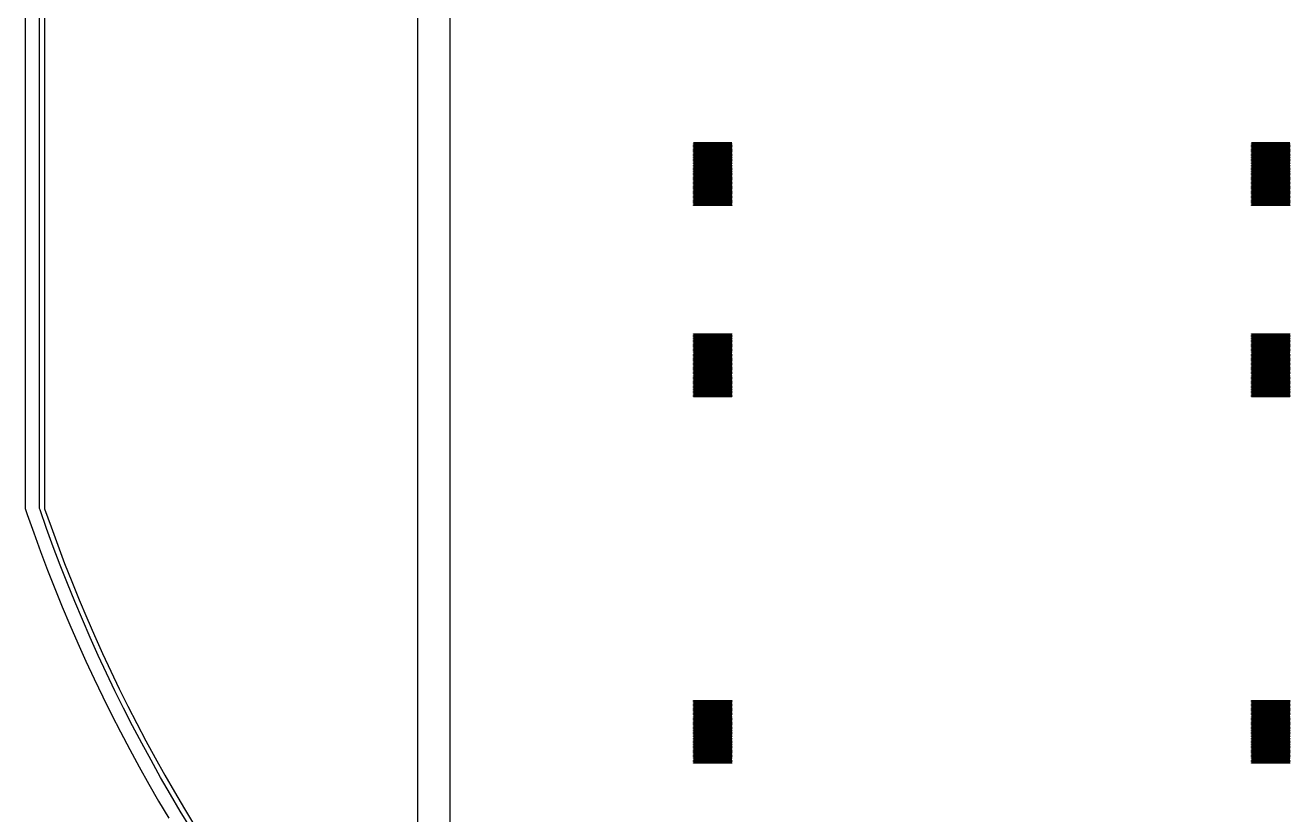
# Model space of a CAD drawing. Extents: x -16 to 83, y -18 to 83.
# Drawn here: x -15.56 to 24.1, y 6.4 to 31.17 of the extents above; entities that cross this region are included whole.
import ezdxf

# ---------------------------------------------------------------- set-up
doc = ezdxf.new("R2010")
doc.units = 0

msp = doc.modelspace()

# ---------------------------------------------------------------- linework, layer by layer
for p, q in [((-3.25, -2.75), (-3.25, 67.25)), ((-2.25, 66.75), (-2.25, -2.25)), ((-15.5641, 48.4975), (-15.5641, 16.0025)), ((-15.115, 16.0008), (-15.115, 48.4992)), ((-14.9564, 48.4998), (-14.9564, 16.0002)), ((5.40001, 27.475), (5.40001, 27.485)), ((5.40001, 27.485), (6.59999, 27.485)), ((6.59999, 27.475), (5.40001, 27.475)), ((5.40001, 27.435), (5.40001, 27.445)), ((5.40001, 27.445), (6.59999, 27.445)), ((6.59999, 27.435), (5.40001, 27.435)), ((5.40001, 27.395), (5.40001, 27.405)), ((5.40001, 27.405), (6.59999, 27.405)), ((6.59999, 27.395), (5.40001, 27.395)), ((6.59999, 27.485), (6.59999, 27.475)), ((6.59999, 27.445), (6.59999, 27.435)), ((6.59999, 27.405), (6.59999, 27.395)), ((22.9, 27.475), (22.9, 27.485)), ((22.9, 27.485), (24.1, 27.485)), ((24.1, 27.475), (22.9, 27.475)), ((22.9, 27.435), (22.9, 27.445)), ((22.9, 27.445), (24.1, 27.445)), ((24.1, 27.435), (22.9, 27.435)), ((22.9, 27.395), (22.9, 27.405)), ((22.9, 27.405), (24.1, 27.405)), ((24.1, 27.395), (22.9, 27.395)), ((24.1, 27.485), (24.1, 27.475)), ((24.1, 27.445), (24.1, 27.435)), ((24.1, 27.405), (24.1, 27.395)), ((5.40001, 27.355), (5.40001, 27.365)), ((5.40001, 27.365), (6.59999, 27.365)), ((6.59999, 27.355), (5.40001, 27.355)), ((5.40001, 27.315), (5.40001, 27.325)), ((5.40001, 27.325), (6.59999, 27.325)), ((6.59999, 27.315), (5.40001, 27.315)), ((5.40001, 27.275), (5.40001, 27.285)), ((5.40001, 27.285), (6.59999, 27.285)), ((6.59999, 27.275), (5.40001, 27.275)), ((5.40001, 27.235), (5.40001, 27.245)), ((5.40001, 27.245), (6.59999, 27.245)), ((6.59999, 27.235), (5.40001, 27.235)), ((5.40001, 27.195), (5.40001, 27.205)), ((5.40001, 27.205), (6.59999, 27.205)), ((6.59999, 27.195), (5.40001, 27.195)), ((5.40001, 27.155), (5.40001, 27.165)), ((5.40001, 27.165), (6.59999, 27.165)), ((6.59999, 27.155), (5.40001, 27.155)), ((5.40001, 27.115), (5.40001, 27.125)), ((5.40001, 27.125), (6.59999, 27.125)), ((6.59999, 27.115), (5.40001, 27.115)), ((5.40001, 27.075), (5.40001, 27.085)), ((5.40001, 27.085), (6.59999, 27.085)), ((6.59999, 27.075), (5.40001, 27.075)), ((5.40001, 27.035), (5.40001, 27.045)), ((5.40001, 27.045), (6.59999, 27.045)), ((6.59999, 27.035), (5.40001, 27.035)), ((5.40001, 26.995), (5.40001, 27.005)), ((5.40001, 27.005), (6.59999, 27.005)), ((6.59999, 26.995), (5.40001, 26.995)), ((6.59999, 27.365), (6.59999, 27.355)), ((6.59999, 27.325), (6.59999, 27.315)), ((6.59999, 27.285), (6.59999, 27.275)), ((6.59999, 27.245), (6.59999, 27.235)), ((6.59999, 27.205), (6.59999, 27.195)), ((6.59999, 27.165), (6.59999, 27.155)), ((6.59999, 27.125), (6.59999, 27.115)), ((6.59999, 27.085), (6.59999, 27.075)), ((6.59999, 27.045), (6.59999, 27.035)), ((6.59999, 27.005), (6.59999, 26.995)), ((22.9, 27.355), (22.9, 27.365)), ((22.9, 27.365), (24.1, 27.365)), ((24.1, 27.355), (22.9, 27.355)), ((22.9, 27.315), (22.9, 27.325)), ((22.9, 27.325), (24.1, 27.325)), ((24.1, 27.315), (22.9, 27.315)), ((22.9, 27.275), (22.9, 27.285)), ((22.9, 27.285), (24.1, 27.285)), ((24.1, 27.275), (22.9, 27.275)), ((22.9, 27.235), (22.9, 27.245)), ((22.9, 27.245), (24.1, 27.245)), ((24.1, 27.235), (22.9, 27.235)), ((22.9, 27.195), (22.9, 27.205)), ((22.9, 27.205), (24.1, 27.205)), ((24.1, 27.195), (22.9, 27.195)), ((22.9, 27.155), (22.9, 27.165)), ((22.9, 27.165), (24.1, 27.165)), ((24.1, 27.155), (22.9, 27.155)), ((22.9, 27.115), (22.9, 27.125)), ((22.9, 27.125), (24.1, 27.125)), ((24.1, 27.115), (22.9, 27.115)), ((22.9, 27.075), (22.9, 27.085)), ((22.9, 27.085), (24.1, 27.085)), ((24.1, 27.075), (22.9, 27.075)), ((22.9, 27.035), (22.9, 27.045)), ((22.9, 27.045), (24.1, 27.045)), ((24.1, 27.035), (22.9, 27.035)), ((22.9, 26.995), (22.9, 27.005)), ((22.9, 27.005), (24.1, 27.005)), ((24.1, 26.995), (22.9, 26.995)), ((24.1, 27.365), (24.1, 27.355)), ((24.1, 27.325), (24.1, 27.315)), ((24.1, 27.285), (24.1, 27.275)), ((24.1, 27.245), (24.1, 27.235)), ((24.1, 27.205), (24.1, 27.195)), ((24.1, 27.165), (24.1, 27.155)), ((24.1, 27.125), (24.1, 27.115)), ((24.1, 27.085), (24.1, 27.075)), ((24.1, 27.045), (24.1, 27.035)), ((24.1, 27.005), (24.1, 26.995)), ((5.40001, 26.955), (5.40001, 26.965)), ((5.40001, 26.965), (6.59999, 26.965)), ((6.59999, 26.955), (5.40001, 26.955)), ((5.40001, 26.915), (5.40001, 26.925)), ((5.40001, 26.925), (6.59999, 26.925)), ((6.59999, 26.915), (5.40001, 26.915)), ((5.40001, 26.875), (5.40001, 26.885)), ((5.40001, 26.885), (6.59999, 26.885)), ((6.59999, 26.875), (5.40001, 26.875)), ((5.40001, 26.835), (5.40001, 26.845)), ((5.40001, 26.845), (6.59999, 26.845)), ((6.59999, 26.835), (5.40001, 26.835)), ((5.40001, 26.795), (5.40001, 26.805)), ((5.40001, 26.805), (6.59999, 26.805)), ((6.59999, 26.795), (5.40001, 26.795)), ((5.40001, 26.755), (5.40001, 26.765)), ((5.40001, 26.765), (6.59999, 26.765)), ((6.59999, 26.755), (5.40001, 26.755)), ((5.40001, 26.715), (5.40001, 26.725)), ((5.40001, 26.725), (6.59999, 26.725)), ((6.59999, 26.715), (5.40001, 26.715)), ((5.40001, 26.675), (5.40001, 26.685)), ((5.40001, 26.685), (6.59999, 26.685)), ((6.59999, 26.675), (5.40001, 26.675)), ((5.40001, 26.635), (5.40001, 26.645)), ((5.40001, 26.645), (6.59999, 26.645)), ((6.59999, 26.635), (5.40001, 26.635)), ((5.40001, 26.595), (5.40001, 26.605)), ((5.40001, 26.605), (6.59999, 26.605)), ((6.59999, 26.595), (5.40001, 26.595)), ((6.59999, 26.965), (6.59999, 26.955)), ((6.59999, 26.925), (6.59999, 26.915)), ((6.59999, 26.885), (6.59999, 26.875)), ((6.59999, 26.845), (6.59999, 26.835)), ((6.59999, 26.805), (6.59999, 26.795)), ((6.59999, 26.765), (6.59999, 26.755)), ((6.59999, 26.725), (6.59999, 26.715)), ((6.59999, 26.685), (6.59999, 26.675)), ((6.59999, 26.645), (6.59999, 26.635)), ((6.59999, 26.605), (6.59999, 26.595)), ((22.9, 26.955), (22.9, 26.965)), ((22.9, 26.965), (24.1, 26.965)), ((24.1, 26.955), (22.9, 26.955)), ((22.9, 26.915), (22.9, 26.925)), ((22.9, 26.925), (24.1, 26.925)), ((24.1, 26.915), (22.9, 26.915)), ((22.9, 26.875), (22.9, 26.885)), ((22.9, 26.885), (24.1, 26.885)), ((24.1, 26.875), (22.9, 26.875)), ((22.9, 26.835), (22.9, 26.845)), ((22.9, 26.845), (24.1, 26.845)), ((24.1, 26.835), (22.9, 26.835)), ((22.9, 26.795), (22.9, 26.805)), ((22.9, 26.805), (24.1, 26.805)), ((24.1, 26.795), (22.9, 26.795)), ((22.9, 26.755), (22.9, 26.765)), ((22.9, 26.765), (24.1, 26.765)), ((24.1, 26.755), (22.9, 26.755)), ((22.9, 26.715), (22.9, 26.725)), ((22.9, 26.725), (24.1, 26.725)), ((24.1, 26.715), (22.9, 26.715)), ((22.9, 26.675), (22.9, 26.685)), ((22.9, 26.685), (24.1, 26.685)), ((24.1, 26.675), (22.9, 26.675)), ((22.9, 26.635), (22.9, 26.645)), ((22.9, 26.645), (24.1, 26.645)), ((24.1, 26.635), (22.9, 26.635)), ((22.9, 26.595), (22.9, 26.605)), ((22.9, 26.605), (24.1, 26.605)), ((24.1, 26.595), (22.9, 26.595)), ((24.1, 26.965), (24.1, 26.955)), ((24.1, 26.925), (24.1, 26.915)), ((24.1, 26.885), (24.1, 26.875)), ((24.1, 26.845), (24.1, 26.835)), ((24.1, 26.805), (24.1, 26.795)), ((24.1, 26.765), (24.1, 26.755)), ((24.1, 26.725), (24.1, 26.715)), ((24.1, 26.685), (24.1, 26.675)), ((24.1, 26.645), (24.1, 26.635)), ((24.1, 26.605), (24.1, 26.595)), ((5.40001, 26.555), (5.40001, 26.565)), ((5.40001, 26.565), (6.59999, 26.565)), ((6.59999, 26.555), (5.40001, 26.555)), ((5.40001, 26.515), (5.40001, 26.525)), ((5.40001, 26.525), (6.59999, 26.525)), ((6.59999, 26.515), (5.40001, 26.515)), ((5.40001, 26.475), (5.40001, 26.485)), ((5.40001, 26.485), (6.59999, 26.485)), ((6.59999, 26.475), (5.40001, 26.475)), ((5.40001, 26.435), (5.40001, 26.445)), ((5.40001, 26.445), (6.59999, 26.445)), ((6.59999, 26.435), (5.40001, 26.435)), ((5.40001, 26.395), (5.40001, 26.405)), ((5.40001, 26.405), (6.59999, 26.405)), ((6.59999, 26.395), (5.40001, 26.395)), ((5.40001, 26.355), (5.40001, 26.365)), ((5.40001, 26.365), (6.59999, 26.365)), ((6.59999, 26.355), (5.40001, 26.355)), ((5.40001, 26.315), (5.40001, 26.325)), ((5.40001, 26.325), (6.59999, 26.325)), ((6.59999, 26.315), (5.40001, 26.315)), ((5.40001, 26.275), (5.40001, 26.285)), ((5.40001, 26.285), (6.59999, 26.285)), ((6.59999, 26.275), (5.40001, 26.275)), ((5.40001, 26.235), (5.40001, 26.245)), ((5.40001, 26.245), (6.59999, 26.245)), ((6.59999, 26.235), (5.40001, 26.235)), ((5.40001, 26.195), (5.40001, 26.205)), ((5.40001, 26.205), (6.59999, 26.205)), ((6.59999, 26.195), (5.40001, 26.195)), ((6.59999, 26.565), (6.59999, 26.555)), ((6.59999, 26.525), (6.59999, 26.515)), ((6.59999, 26.485), (6.59999, 26.475)), ((6.59999, 26.445), (6.59999, 26.435)), ((6.59999, 26.405), (6.59999, 26.395)), ((6.59999, 26.365), (6.59999, 26.355)), ((6.59999, 26.325), (6.59999, 26.315)), ((6.59999, 26.285), (6.59999, 26.275)), ((6.59999, 26.245), (6.59999, 26.235)), ((6.59999, 26.205), (6.59999, 26.195)), ((22.9, 26.555), (22.9, 26.565)), ((22.9, 26.565), (24.1, 26.565)), ((24.1, 26.555), (22.9, 26.555)), ((22.9, 26.515), (22.9, 26.525)), ((22.9, 26.525), (24.1, 26.525)), ((24.1, 26.515), (22.9, 26.515)), ((22.9, 26.475), (22.9, 26.485)), ((22.9, 26.485), (24.1, 26.485)), ((24.1, 26.475), (22.9, 26.475)), ((22.9, 26.435), (22.9, 26.445)), ((22.9, 26.445), (24.1, 26.445)), ((24.1, 26.435), (22.9, 26.435)), ((22.9, 26.395), (22.9, 26.405)), ((22.9, 26.405), (24.1, 26.405)), ((24.1, 26.395), (22.9, 26.395)), ((22.9, 26.355), (22.9, 26.365)), ((22.9, 26.365), (24.1, 26.365)), ((24.1, 26.355), (22.9, 26.355)), ((22.9, 26.315), (22.9, 26.325)), ((22.9, 26.325), (24.1, 26.325)), ((24.1, 26.315), (22.9, 26.315)), ((22.9, 26.275), (22.9, 26.285)), ((22.9, 26.285), (24.1, 26.285)), ((24.1, 26.275), (22.9, 26.275)), ((22.9, 26.235), (22.9, 26.245)), ((22.9, 26.245), (24.1, 26.245)), ((24.1, 26.235), (22.9, 26.235)), ((22.9, 26.195), (22.9, 26.205)), ((22.9, 26.205), (24.1, 26.205)), ((24.1, 26.195), (22.9, 26.195)), ((24.1, 26.565), (24.1, 26.555)), ((24.1, 26.525), (24.1, 26.515)), ((24.1, 26.485), (24.1, 26.475)), ((24.1, 26.445), (24.1, 26.435)), ((24.1, 26.405), (24.1, 26.395)), ((24.1, 26.365), (24.1, 26.355)), ((24.1, 26.325), (24.1, 26.315)), ((24.1, 26.285), (24.1, 26.275)), ((24.1, 26.245), (24.1, 26.235)), ((24.1, 26.205), (24.1, 26.195)), ((5.40001, 26.155), (5.40001, 26.165)), ((5.40001, 26.165), (6.59999, 26.165)), ((6.59999, 26.155), (5.40001, 26.155)), ((5.40001, 26.115), (5.40001, 26.125)), ((5.40001, 26.125), (6.59999, 26.125)), ((6.59999, 26.115), (5.40001, 26.115)), ((5.40001, 26.075), (5.40001, 26.085)), ((5.40001, 26.085), (6.59999, 26.085)), ((6.59999, 26.075), (5.40001, 26.075)), ((5.40001, 26.035), (5.40001, 26.045)), ((5.40001, 26.045), (6.59999, 26.045)), ((6.59999, 26.035), (5.40001, 26.035)), ((5.40001, 25.995), (5.40001, 26.005)), ((5.40001, 26.005), (6.59999, 26.005)), ((6.59999, 25.995), (5.40001, 25.995)), ((5.40001, 25.955), (5.40001, 25.965)), ((5.40001, 25.965), (6.59999, 25.965)), ((6.59999, 25.955), (5.40001, 25.955)), ((5.40001, 25.915), (5.40001, 25.925)), ((5.40001, 25.925), (6.59999, 25.925)), ((6.59999, 25.915), (5.40001, 25.915)), ((5.40001, 25.875), (5.40001, 25.885)), ((5.40001, 25.885), (6.59999, 25.885)), ((6.59999, 25.875), (5.40001, 25.875)), ((5.40001, 25.835), (5.40001, 25.845)), ((5.40001, 25.845), (6.59999, 25.845)), ((6.59999, 25.835), (5.40001, 25.835)), ((5.40001, 25.795), (5.40001, 25.805)), ((5.40001, 25.805), (6.59999, 25.805)), ((6.59999, 25.795), (5.40001, 25.795)), ((6.59999, 26.165), (6.59999, 26.155)), ((6.59999, 26.125), (6.59999, 26.115)), ((6.59999, 26.085), (6.59999, 26.075)), ((6.59999, 26.045), (6.59999, 26.035)), ((6.59999, 26.005), (6.59999, 25.995)), ((6.59999, 25.965), (6.59999, 25.955)), ((6.59999, 25.925), (6.59999, 25.915)), ((6.59999, 25.885), (6.59999, 25.875)), ((6.59999, 25.845), (6.59999, 25.835)), ((6.59999, 25.805), (6.59999, 25.795)), ((22.9, 26.155), (22.9, 26.165)), ((22.9, 26.165), (24.1, 26.165)), ((24.1, 26.155), (22.9, 26.155)), ((22.9, 26.115), (22.9, 26.125)), ((22.9, 26.125), (24.1, 26.125)), ((24.1, 26.115), (22.9, 26.115)), ((22.9, 26.075), (22.9, 26.085)), ((22.9, 26.085), (24.1, 26.085)), ((24.1, 26.075), (22.9, 26.075)), ((22.9, 26.035), (22.9, 26.045)), ((22.9, 26.045), (24.1, 26.045)), ((24.1, 26.035), (22.9, 26.035)), ((22.9, 25.995), (22.9, 26.005)), ((22.9, 26.005), (24.1, 26.005)), ((24.1, 25.995), (22.9, 25.995)), ((22.9, 25.955), (22.9, 25.965)), ((22.9, 25.965), (24.1, 25.965)), ((24.1, 25.955), (22.9, 25.955)), ((22.9, 25.915), (22.9, 25.925)), ((22.9, 25.925), (24.1, 25.925)), ((24.1, 25.915), (22.9, 25.915)), ((22.9, 25.875), (22.9, 25.885)), ((22.9, 25.885), (24.1, 25.885)), ((24.1, 25.875), (22.9, 25.875)), ((22.9, 25.835), (22.9, 25.845)), ((22.9, 25.845), (24.1, 25.845)), ((24.1, 25.835), (22.9, 25.835)), ((22.9, 25.795), (22.9, 25.805)), ((22.9, 25.805), (24.1, 25.805)), ((24.1, 25.795), (22.9, 25.795)), ((24.1, 26.165), (24.1, 26.155)), ((24.1, 26.125), (24.1, 26.115)), ((24.1, 26.085), (24.1, 26.075)), ((24.1, 26.045), (24.1, 26.035)), ((24.1, 26.005), (24.1, 25.995)), ((24.1, 25.965), (24.1, 25.955)), ((24.1, 25.925), (24.1, 25.915)), ((24.1, 25.885), (24.1, 25.875)), ((24.1, 25.845), (24.1, 25.835)), ((24.1, 25.805), (24.1, 25.795)), ((5.40001, 25.755), (5.40001, 25.765)), ((5.40001, 25.765), (6.59999, 25.765)), ((6.59999, 25.755), (5.40001, 25.755)), ((5.40001, 25.715), (5.40001, 25.725)), ((5.40001, 25.725), (6.59999, 25.725)), ((6.59999, 25.715), (5.40001, 25.715)), ((5.40001, 25.675), (5.40001, 25.685)), ((5.40001, 25.685), (6.59999, 25.685)), ((6.59999, 25.675), (5.40001, 25.675)), ((5.40001, 25.635), (5.40001, 25.645)), ((5.40001, 25.645), (6.59999, 25.645)), ((6.59999, 25.635), (5.40001, 25.635)), ((5.40001, 25.595), (5.40001, 25.605)), ((5.40001, 25.605), (6.59999, 25.605)), ((6.59999, 25.595), (5.40001, 25.595)), ((5.40001, 25.555), (5.40001, 25.565)), ((5.40001, 25.565), (6.59999, 25.565)), ((6.59999, 25.555), (5.40001, 25.555)), ((5.40001, 25.515), (5.40001, 25.525)), ((5.40001, 25.525), (6.59999, 25.525)), ((6.59999, 25.515), (5.40001, 25.515)), ((6.59999, 25.765), (6.59999, 25.755)), ((6.59999, 25.725), (6.59999, 25.715)), ((6.59999, 25.685), (6.59999, 25.675)), ((6.59999, 25.645), (6.59999, 25.635)), ((6.59999, 25.605), (6.59999, 25.595)), ((6.59999, 25.565), (6.59999, 25.555)), ((6.59999, 25.525), (6.59999, 25.515)), ((22.9, 25.755), (22.9, 25.765)), ((22.9, 25.765), (24.1, 25.765)), ((24.1, 25.755), (22.9, 25.755)), ((22.9, 25.715), (22.9, 25.725)), ((22.9, 25.725), (24.1, 25.725)), ((24.1, 25.715), (22.9, 25.715)), ((22.9, 25.675), (22.9, 25.685)), ((22.9, 25.685), (24.1, 25.685)), ((24.1, 25.675), (22.9, 25.675)), ((22.9, 25.635), (22.9, 25.645)), ((22.9, 25.645), (24.1, 25.645)), ((24.1, 25.635), (22.9, 25.635)), ((22.9, 25.595), (22.9, 25.605)), ((22.9, 25.605), (24.1, 25.605)), ((24.1, 25.595), (22.9, 25.595)), ((22.9, 25.555), (22.9, 25.565)), ((22.9, 25.565), (24.1, 25.565)), ((24.1, 25.555), (22.9, 25.555)), ((22.9, 25.515), (22.9, 25.525)), ((22.9, 25.525), (24.1, 25.525)), ((24.1, 25.515), (22.9, 25.515)), ((24.1, 25.765), (24.1, 25.755)), ((24.1, 25.725), (24.1, 25.715)), ((24.1, 25.685), (24.1, 25.675)), ((24.1, 25.645), (24.1, 25.635)), ((24.1, 25.605), (24.1, 25.595)), ((24.1, 25.565), (24.1, 25.555)), ((24.1, 25.525), (24.1, 25.515)), ((5.40001, 21.475), (5.40001, 21.485)), ((5.40001, 21.485), (6.59999, 21.485)), ((6.59999, 21.475), (5.40001, 21.475)), ((5.40001, 21.435), (5.40001, 21.445)), ((5.40001, 21.445), (6.59999, 21.445)), ((6.59999, 21.435), (5.40001, 21.435)), ((6.59999, 21.485), (6.59999, 21.475)), ((6.59999, 21.445), (6.59999, 21.435)), ((22.9, 21.475), (22.9, 21.485)), ((22.9, 21.485), (24.1, 21.485)), ((24.1, 21.475), (22.9, 21.475)), ((22.9, 21.435), (22.9, 21.445)), ((22.9, 21.445), (24.1, 21.445)), ((24.1, 21.435), (22.9, 21.435)), ((24.1, 21.485), (24.1, 21.475)), ((24.1, 21.445), (24.1, 21.435)), ((5.40001, 21.395), (5.40001, 21.405)), ((5.40001, 21.405), (6.59999, 21.405)), ((6.59999, 21.395), (5.40001, 21.395)), ((5.40001, 21.355), (5.40001, 21.365)), ((5.40001, 21.365), (6.59999, 21.365)), ((6.59999, 21.355), (5.40001, 21.355)), ((5.40001, 21.315), (5.40001, 21.325)), ((5.40001, 21.325), (6.59999, 21.325)), ((6.59999, 21.315), (5.40001, 21.315)), ((5.40001, 21.275), (5.40001, 21.285)), ((5.40001, 21.285), (6.59999, 21.285)), ((6.59999, 21.275), (5.40001, 21.275)), ((5.40001, 21.235), (5.40001, 21.245)), ((5.40001, 21.245), (6.59999, 21.245)), ((6.59999, 21.235), (5.40001, 21.235)), ((5.40001, 21.195), (5.40001, 21.205)), ((5.40001, 21.205), (6.59999, 21.205)), ((6.59999, 21.195), (5.40001, 21.195)), ((5.40001, 21.155), (5.40001, 21.165)), ((5.40001, 21.165), (6.59999, 21.165)), ((6.59999, 21.155), (5.40001, 21.155)), ((5.40001, 21.115), (5.40001, 21.125)), ((5.40001, 21.125), (6.59999, 21.125)), ((6.59999, 21.115), (5.40001, 21.115)), ((5.40001, 21.075), (5.40001, 21.085)), ((5.40001, 21.085), (6.59999, 21.085)), ((6.59999, 21.075), (5.40001, 21.075)), ((5.40001, 21.035), (5.40001, 21.045)), ((5.40001, 21.045), (6.59999, 21.045)), ((6.59999, 21.035), (5.40001, 21.035)), ((6.59999, 21.405), (6.59999, 21.395)), ((6.59999, 21.365), (6.59999, 21.355)), ((6.59999, 21.325), (6.59999, 21.315)), ((6.59999, 21.285), (6.59999, 21.275)), ((6.59999, 21.245), (6.59999, 21.235)), ((6.59999, 21.205), (6.59999, 21.195)), ((6.59999, 21.165), (6.59999, 21.155)), ((6.59999, 21.125), (6.59999, 21.115)), ((6.59999, 21.085), (6.59999, 21.075)), ((6.59999, 21.045), (6.59999, 21.035)), ((22.9, 21.395), (22.9, 21.405)), ((22.9, 21.405), (24.1, 21.405)), ((24.1, 21.395), (22.9, 21.395)), ((22.9, 21.355), (22.9, 21.365)), ((22.9, 21.365), (24.1, 21.365)), ((24.1, 21.355), (22.9, 21.355)), ((22.9, 21.315), (22.9, 21.325)), ((22.9, 21.325), (24.1, 21.325)), ((24.1, 21.315), (22.9, 21.315)), ((22.9, 21.275), (22.9, 21.285)), ((22.9, 21.285), (24.1, 21.285)), ((24.1, 21.275), (22.9, 21.275)), ((22.9, 21.235), (22.9, 21.245)), ((22.9, 21.245), (24.1, 21.245)), ((24.1, 21.235), (22.9, 21.235)), ((22.9, 21.195), (22.9, 21.205)), ((22.9, 21.205), (24.1, 21.205)), ((24.1, 21.195), (22.9, 21.195)), ((22.9, 21.155), (22.9, 21.165)), ((22.9, 21.165), (24.1, 21.165)), ((24.1, 21.155), (22.9, 21.155)), ((22.9, 21.115), (22.9, 21.125)), ((22.9, 21.125), (24.1, 21.125)), ((24.1, 21.115), (22.9, 21.115)), ((22.9, 21.075), (22.9, 21.085)), ((22.9, 21.085), (24.1, 21.085)), ((24.1, 21.075), (22.9, 21.075)), ((22.9, 21.035), (22.9, 21.045)), ((22.9, 21.045), (24.1, 21.045)), ((24.1, 21.035), (22.9, 21.035)), ((24.1, 21.405), (24.1, 21.395)), ((24.1, 21.365), (24.1, 21.355)), ((24.1, 21.325), (24.1, 21.315)), ((24.1, 21.285), (24.1, 21.275)), ((24.1, 21.245), (24.1, 21.235)), ((24.1, 21.205), (24.1, 21.195)), ((24.1, 21.165), (24.1, 21.155)), ((24.1, 21.125), (24.1, 21.115)), ((24.1, 21.085), (24.1, 21.075)), ((24.1, 21.045), (24.1, 21.035)), ((5.40001, 20.995), (5.40001, 21.005)), ((5.40001, 21.005), (6.59999, 21.005)), ((6.59999, 20.995), (5.40001, 20.995)), ((5.40001, 20.955), (5.40001, 20.965)), ((5.40001, 20.965), (6.59999, 20.965)), ((6.59999, 20.955), (5.40001, 20.955)), ((5.40001, 20.915), (5.40001, 20.925)), ((5.40001, 20.925), (6.59999, 20.925)), ((6.59999, 20.915), (5.40001, 20.915)), ((5.40001, 20.875), (5.40001, 20.885)), ((5.40001, 20.885), (6.59999, 20.885)), ((6.59999, 20.875), (5.40001, 20.875)), ((5.40001, 20.835), (5.40001, 20.845)), ((5.40001, 20.845), (6.59999, 20.845)), ((6.59999, 20.835), (5.40001, 20.835)), ((5.40001, 20.795), (5.40001, 20.805)), ((5.40001, 20.805), (6.59999, 20.805)), ((6.59999, 20.795), (5.40001, 20.795)), ((5.40001, 20.755), (5.40001, 20.765)), ((5.40001, 20.765), (6.59999, 20.765)), ((6.59999, 20.755), (5.40001, 20.755)), ((5.40001, 20.715), (5.40001, 20.725)), ((5.40001, 20.725), (6.59999, 20.725)), ((6.59999, 20.715), (5.40001, 20.715)), ((5.40001, 20.675), (5.40001, 20.685)), ((5.40001, 20.685), (6.59999, 20.685)), ((6.59999, 20.675), (5.40001, 20.675)), ((5.40001, 20.635), (5.40001, 20.645)), ((5.40001, 20.645), (6.59999, 20.645)), ((6.59999, 20.635), (5.40001, 20.635)), ((6.59999, 21.005), (6.59999, 20.995)), ((6.59999, 20.965), (6.59999, 20.955)), ((6.59999, 20.925), (6.59999, 20.915)), ((6.59999, 20.885), (6.59999, 20.875)), ((6.59999, 20.845), (6.59999, 20.835)), ((6.59999, 20.805), (6.59999, 20.795)), ((6.59999, 20.765), (6.59999, 20.755)), ((6.59999, 20.725), (6.59999, 20.715)), ((6.59999, 20.685), (6.59999, 20.675)), ((6.59999, 20.645), (6.59999, 20.635)), ((22.9, 20.995), (22.9, 21.005)), ((22.9, 21.005), (24.1, 21.005)), ((24.1, 20.995), (22.9, 20.995)), ((22.9, 20.955), (22.9, 20.965)), ((22.9, 20.965), (24.1, 20.965)), ((24.1, 20.955), (22.9, 20.955)), ((22.9, 20.915), (22.9, 20.925)), ((22.9, 20.925), (24.1, 20.925)), ((24.1, 20.915), (22.9, 20.915)), ((22.9, 20.875), (22.9, 20.885)), ((22.9, 20.885), (24.1, 20.885)), ((24.1, 20.875), (22.9, 20.875)), ((22.9, 20.835), (22.9, 20.845)), ((22.9, 20.845), (24.1, 20.845)), ((24.1, 20.835), (22.9, 20.835)), ((22.9, 20.795), (22.9, 20.805)), ((22.9, 20.805), (24.1, 20.805)), ((24.1, 20.795), (22.9, 20.795)), ((22.9, 20.755), (22.9, 20.765)), ((22.9, 20.765), (24.1, 20.765)), ((24.1, 20.755), (22.9, 20.755)), ((22.9, 20.715), (22.9, 20.725)), ((22.9, 20.725), (24.1, 20.725)), ((24.1, 20.715), (22.9, 20.715)), ((22.9, 20.675), (22.9, 20.685)), ((22.9, 20.685), (24.1, 20.685)), ((24.1, 20.675), (22.9, 20.675)), ((22.9, 20.635), (22.9, 20.645)), ((22.9, 20.645), (24.1, 20.645)), ((24.1, 20.635), (22.9, 20.635)), ((24.1, 21.005), (24.1, 20.995)), ((24.1, 20.965), (24.1, 20.955)), ((24.1, 20.925), (24.1, 20.915)), ((24.1, 20.885), (24.1, 20.875)), ((24.1, 20.845), (24.1, 20.835)), ((24.1, 20.805), (24.1, 20.795)), ((24.1, 20.765), (24.1, 20.755)), ((24.1, 20.725), (24.1, 20.715)), ((24.1, 20.685), (24.1, 20.675)), ((24.1, 20.645), (24.1, 20.635)), ((5.40001, 20.595), (5.40001, 20.605)), ((5.40001, 20.605), (6.59999, 20.605)), ((6.59999, 20.595), (5.40001, 20.595)), ((5.40001, 20.555), (5.40001, 20.565)), ((5.40001, 20.565), (6.59999, 20.565)), ((6.59999, 20.555), (5.40001, 20.555)), ((5.40001, 20.515), (5.40001, 20.525)), ((5.40001, 20.525), (6.59999, 20.525)), ((6.59999, 20.515), (5.40001, 20.515)), ((5.40001, 20.475), (5.40001, 20.485)), ((5.40001, 20.485), (6.59999, 20.485)), ((6.59999, 20.475), (5.40001, 20.475)), ((5.40001, 20.435), (5.40001, 20.445)), ((5.40001, 20.445), (6.59999, 20.445)), ((6.59999, 20.435), (5.40001, 20.435)), ((5.40001, 20.395), (5.40001, 20.405)), ((5.40001, 20.405), (6.59999, 20.405)), ((6.59999, 20.395), (5.40001, 20.395)), ((5.40001, 20.355), (5.40001, 20.365)), ((5.40001, 20.365), (6.59999, 20.365)), ((6.59999, 20.355), (5.40001, 20.355)), ((5.40001, 20.315), (5.40001, 20.325)), ((5.40001, 20.325), (6.59999, 20.325)), ((6.59999, 20.315), (5.40001, 20.315)), ((5.40001, 20.275), (5.40001, 20.285)), ((5.40001, 20.285), (6.59999, 20.285)), ((6.59999, 20.275), (5.40001, 20.275)), ((5.40001, 20.235), (5.40001, 20.245)), ((5.40001, 20.245), (6.59999, 20.245)), ((6.59999, 20.235), (5.40001, 20.235)), ((6.59999, 20.605), (6.59999, 20.595)), ((6.59999, 20.565), (6.59999, 20.555)), ((6.59999, 20.525), (6.59999, 20.515)), ((6.59999, 20.485), (6.59999, 20.475)), ((6.59999, 20.445), (6.59999, 20.435)), ((6.59999, 20.405), (6.59999, 20.395)), ((6.59999, 20.365), (6.59999, 20.355)), ((6.59999, 20.325), (6.59999, 20.315)), ((6.59999, 20.285), (6.59999, 20.275)), ((6.59999, 20.245), (6.59999, 20.235)), ((22.9, 20.595), (22.9, 20.605)), ((22.9, 20.605), (24.1, 20.605)), ((24.1, 20.595), (22.9, 20.595)), ((22.9, 20.555), (22.9, 20.565)), ((22.9, 20.565), (24.1, 20.565)), ((24.1, 20.555), (22.9, 20.555)), ((22.9, 20.515), (22.9, 20.525)), ((22.9, 20.525), (24.1, 20.525)), ((24.1, 20.515), (22.9, 20.515)), ((22.9, 20.475), (22.9, 20.485)), ((22.9, 20.485), (24.1, 20.485)), ((24.1, 20.475), (22.9, 20.475)), ((22.9, 20.435), (22.9, 20.445)), ((22.9, 20.445), (24.1, 20.445)), ((24.1, 20.435), (22.9, 20.435)), ((22.9, 20.395), (22.9, 20.405)), ((22.9, 20.405), (24.1, 20.405)), ((24.1, 20.395), (22.9, 20.395)), ((22.9, 20.355), (22.9, 20.365)), ((22.9, 20.365), (24.1, 20.365)), ((24.1, 20.355), (22.9, 20.355)), ((22.9, 20.315), (22.9, 20.325)), ((22.9, 20.325), (24.1, 20.325)), ((24.1, 20.315), (22.9, 20.315)), ((22.9, 20.275), (22.9, 20.285)), ((22.9, 20.285), (24.1, 20.285)), ((24.1, 20.275), (22.9, 20.275)), ((22.9, 20.235), (22.9, 20.245)), ((22.9, 20.245), (24.1, 20.245)), ((24.1, 20.235), (22.9, 20.235)), ((24.1, 20.605), (24.1, 20.595)), ((24.1, 20.565), (24.1, 20.555)), ((24.1, 20.525), (24.1, 20.515)), ((24.1, 20.485), (24.1, 20.475)), ((24.1, 20.445), (24.1, 20.435)), ((24.1, 20.405), (24.1, 20.395)), ((24.1, 20.365), (24.1, 20.355)), ((24.1, 20.325), (24.1, 20.315)), ((24.1, 20.285), (24.1, 20.275)), ((24.1, 20.245), (24.1, 20.235)), ((5.40001, 20.195), (5.40001, 20.205)), ((5.40001, 20.205), (6.59999, 20.205)), ((6.59999, 20.195), (5.40001, 20.195)), ((5.40001, 20.155), (5.40001, 20.165)), ((5.40001, 20.165), (6.59999, 20.165)), ((6.59999, 20.155), (5.40001, 20.155)), ((5.40001, 20.115), (5.40001, 20.125)), ((5.40001, 20.125), (6.59999, 20.125)), ((6.59999, 20.115), (5.40001, 20.115)), ((5.40001, 20.075), (5.40001, 20.085)), ((5.40001, 20.085), (6.59999, 20.085)), ((6.59999, 20.075), (5.40001, 20.075)), ((5.40001, 20.035), (5.40001, 20.045)), ((5.40001, 20.045), (6.59999, 20.045)), ((6.59999, 20.035), (5.40001, 20.035)), ((5.40001, 19.995), (5.40001, 20.005)), ((5.40001, 20.005), (6.59999, 20.005)), ((6.59999, 19.995), (5.40001, 19.995)), ((5.40001, 19.955), (5.40001, 19.965)), ((5.40001, 19.965), (6.59999, 19.965)), ((6.59999, 19.955), (5.40001, 19.955)), ((5.40001, 19.915), (5.40001, 19.925)), ((5.40001, 19.925), (6.59999, 19.925)), ((6.59999, 19.915), (5.40001, 19.915)), ((5.40001, 19.875), (5.40001, 19.885)), ((5.40001, 19.885), (6.59999, 19.885)), ((6.59999, 19.875), (5.40001, 19.875)), ((5.40001, 19.835), (5.40001, 19.845)), ((5.40001, 19.845), (6.59999, 19.845)), ((6.59999, 19.835), (5.40001, 19.835)), ((6.59999, 20.205), (6.59999, 20.195)), ((6.59999, 20.165), (6.59999, 20.155)), ((6.59999, 20.125), (6.59999, 20.115)), ((6.59999, 20.085), (6.59999, 20.075)), ((6.59999, 20.045), (6.59999, 20.035)), ((6.59999, 20.005), (6.59999, 19.995)), ((6.59999, 19.965), (6.59999, 19.955)), ((6.59999, 19.925), (6.59999, 19.915)), ((6.59999, 19.885), (6.59999, 19.875)), ((6.59999, 19.845), (6.59999, 19.835)), ((22.9, 20.195), (22.9, 20.205)), ((22.9, 20.205), (24.1, 20.205)), ((24.1, 20.195), (22.9, 20.195)), ((22.9, 20.155), (22.9, 20.165)), ((22.9, 20.165), (24.1, 20.165)), ((24.1, 20.155), (22.9, 20.155)), ((22.9, 20.115), (22.9, 20.125)), ((22.9, 20.125), (24.1, 20.125)), ((24.1, 20.115), (22.9, 20.115)), ((22.9, 20.075), (22.9, 20.085)), ((22.9, 20.085), (24.1, 20.085)), ((24.1, 20.075), (22.9, 20.075)), ((22.9, 20.035), (22.9, 20.045)), ((22.9, 20.045), (24.1, 20.045)), ((24.1, 20.035), (22.9, 20.035)), ((22.9, 19.995), (22.9, 20.005)), ((22.9, 20.005), (24.1, 20.005)), ((24.1, 19.995), (22.9, 19.995)), ((22.9, 19.955), (22.9, 19.965)), ((22.9, 19.965), (24.1, 19.965)), ((24.1, 19.955), (22.9, 19.955)), ((22.9, 19.915), (22.9, 19.925)), ((22.9, 19.925), (24.1, 19.925)), ((24.1, 19.915), (22.9, 19.915)), ((22.9, 19.875), (22.9, 19.885)), ((22.9, 19.885), (24.1, 19.885)), ((24.1, 19.875), (22.9, 19.875)), ((22.9, 19.835), (22.9, 19.845)), ((22.9, 19.845), (24.1, 19.845)), ((24.1, 19.835), (22.9, 19.835)), ((24.1, 20.205), (24.1, 20.195)), ((24.1, 20.165), (24.1, 20.155)), ((24.1, 20.125), (24.1, 20.115)), ((24.1, 20.085), (24.1, 20.075)), ((24.1, 20.045), (24.1, 20.035)), ((24.1, 20.005), (24.1, 19.995)), ((24.1, 19.965), (24.1, 19.955)), ((24.1, 19.925), (24.1, 19.915)), ((24.1, 19.885), (24.1, 19.875)), ((24.1, 19.845), (24.1, 19.835)), ((5.40001, 19.795), (5.40001, 19.805)), ((5.40001, 19.805), (6.59999, 19.805)), ((6.59999, 19.795), (5.40001, 19.795)), ((5.40001, 19.755), (5.40001, 19.765)), ((5.40001, 19.765), (6.59999, 19.765)), ((6.59999, 19.755), (5.40001, 19.755)), ((5.40001, 19.715), (5.40001, 19.725)), ((5.40001, 19.725), (6.59999, 19.725)), ((6.59999, 19.715), (5.40001, 19.715)), ((5.40001, 19.675), (5.40001, 19.685)), ((5.40001, 19.685), (6.59999, 19.685)), ((6.59999, 19.675), (5.40001, 19.675)), ((5.40001, 19.635), (5.40001, 19.645)), ((5.40001, 19.645), (6.59999, 19.645)), ((6.59999, 19.635), (5.40001, 19.635)), ((5.40001, 19.595), (5.40001, 19.605)), ((5.40001, 19.605), (6.59999, 19.605)), ((6.59999, 19.595), (5.40001, 19.595)), ((5.40001, 19.555), (5.40001, 19.565)), ((5.40001, 19.565), (6.59999, 19.565)), ((6.59999, 19.555), (5.40001, 19.555)), ((5.40001, 19.515), (5.40001, 19.525)), ((5.40001, 19.525), (6.59999, 19.525)), ((6.59999, 19.515), (5.40001, 19.515)), ((6.59999, 19.805), (6.59999, 19.795)), ((6.59999, 19.765), (6.59999, 19.755)), ((6.59999, 19.725), (6.59999, 19.715)), ((6.59999, 19.685), (6.59999, 19.675)), ((6.59999, 19.645), (6.59999, 19.635)), ((6.59999, 19.605), (6.59999, 19.595)), ((6.59999, 19.565), (6.59999, 19.555)), ((6.59999, 19.525), (6.59999, 19.515)), ((22.9, 19.795), (22.9, 19.805)), ((22.9, 19.805), (24.1, 19.805)), ((24.1, 19.795), (22.9, 19.795)), ((22.9, 19.755), (22.9, 19.765)), ((22.9, 19.765), (24.1, 19.765)), ((24.1, 19.755), (22.9, 19.755)), ((22.9, 19.715), (22.9, 19.725)), ((22.9, 19.725), (24.1, 19.725)), ((24.1, 19.715), (22.9, 19.715)), ((22.9, 19.675), (22.9, 19.685)), ((22.9, 19.685), (24.1, 19.685)), ((24.1, 19.675), (22.9, 19.675)), ((22.9, 19.635), (22.9, 19.645)), ((22.9, 19.645), (24.1, 19.645)), ((24.1, 19.635), (22.9, 19.635)), ((22.9, 19.595), (22.9, 19.605)), ((22.9, 19.605), (24.1, 19.605)), ((24.1, 19.595), (22.9, 19.595)), ((22.9, 19.555), (22.9, 19.565)), ((22.9, 19.565), (24.1, 19.565)), ((24.1, 19.555), (22.9, 19.555)), ((22.9, 19.515), (22.9, 19.525)), ((22.9, 19.525), (24.1, 19.525)), ((24.1, 19.515), (22.9, 19.515)), ((24.1, 19.805), (24.1, 19.795)), ((24.1, 19.765), (24.1, 19.755)), ((24.1, 19.725), (24.1, 19.715)), ((24.1, 19.685), (24.1, 19.675)), ((24.1, 19.645), (24.1, 19.635)), ((24.1, 19.605), (24.1, 19.595)), ((24.1, 19.565), (24.1, 19.555)), ((24.1, 19.525), (24.1, 19.515)), ((-15.5641, 16.0025), (-15.5032, 15.8218)), ((-15.1013, 15.9601), (-15.115, 16.0008)), ((-14.8978, 15.3802), (-15.1013, 15.9601)), ((-14.9564, 16.0002), (-14.7566, 15.4308)), ((-15.5032, 15.8218), (-15.298, 15.2371)), ((-15.298, 15.2371), (-15.0856, 14.6549)), ((-14.6872, 14.8029), (-14.8978, 15.3802)), ((-14.7566, 15.4308), (-14.5466, 14.8552)), ((-14.4696, 14.2283), (-14.6872, 14.8029)), ((-14.5466, 14.8552), (-14.3297, 14.2822)), ((-15.0856, 14.6549), (-14.8661, 14.0753)), ((-14.3297, 14.2822), (-14.1057, 13.712)), ((-14.8661, 14.0753), (-14.6396, 13.4985)), ((-14.2449, 13.6563), (-14.4696, 14.2283)), ((-14.6396, 13.4985), (-14.4059, 12.9245)), ((-14.0133, 13.0871), (-14.2449, 13.6563)), ((-14.1057, 13.712), (-13.8747, 13.1445)), ((-13.8747, 13.1445), (-13.6367, 12.58)), ((-14.4059, 12.9245), (-14.1652, 12.3534)), ((-13.7746, 12.5209), (-14.0133, 13.0871)), ((-14.1652, 12.3534), (-13.9176, 11.7853)), ((-13.5291, 11.9576), (-13.7746, 12.5209)), ((-13.6367, 12.58), (-13.3919, 12.0183)), ((-13.2766, 11.3973), (-13.5291, 11.9576)), ((-13.3919, 12.0183), (-13.1402, 11.4598)), ((-13.9176, 11.7853), (-13.663, 11.2203)), ((-13.663, 11.2203), (-13.4015, 10.6585)), ((-13.0173, 10.8402), (-13.2766, 11.3973)), ((-13.1402, 11.4598), (-12.8817, 10.9043)), ((-12.7511, 10.2863), (-13.0173, 10.8402)), ((-12.8817, 10.9043), (-12.6163, 10.3521)), ((-13.4015, 10.6585), (-13.1331, 10.0999)), ((-12.6163, 10.3521), (-12.3442, 9.80316)), ((-13.1331, 10.0999), (-12.8578, 9.54463)), ((-12.4782, 9.73572), (-12.7511, 10.2863)), ((5.40001, 9.97499), (5.40001, 9.98499)), ((5.40001, 9.98499), (6.59999, 9.98499)), ((6.59999, 9.97499), (5.40001, 9.97499)), ((5.40001, 9.935), (5.40001, 9.94499)), ((5.40001, 9.94499), (6.59999, 9.94499)), ((6.59999, 9.935), (5.40001, 9.935)), ((6.59999, 9.98499), (6.59999, 9.97499)), ((6.59999, 9.94499), (6.59999, 9.935)), ((22.9, 9.97499), (22.9, 9.98499)), ((22.9, 9.98499), (24.1, 9.98499)), ((24.1, 9.97499), (22.9, 9.97499)), ((22.9, 9.935), (22.9, 9.94499)), ((22.9, 9.94499), (24.1, 9.94499)), ((24.1, 9.935), (22.9, 9.935)), ((24.1, 9.98499), (24.1, 9.97499)), ((24.1, 9.94499), (24.1, 9.935)), ((-12.8578, 9.54463), (-12.5758, 8.9928)), ((-12.1985, 9.18854), (-12.4782, 9.73572)), ((-12.3442, 9.80316), (-12.0654, 9.25761)), ((5.40001, 9.89499), (5.40001, 9.905)), ((5.40001, 9.905), (6.59999, 9.905)), ((6.59999, 9.89499), (5.40001, 9.89499)), ((5.40001, 9.855), (5.40001, 9.86499)), ((5.40001, 9.86499), (6.59999, 9.86499)), ((6.59999, 9.855), (5.40001, 9.855)), ((5.40001, 9.81499), (5.40001, 9.825)), ((5.40001, 9.825), (6.59999, 9.825)), ((6.59999, 9.81499), (5.40001, 9.81499)), ((5.40001, 9.77499), (5.40001, 9.78499)), ((5.40001, 9.78499), (6.59999, 9.78499)), ((6.59999, 9.77499), (5.40001, 9.77499)), ((5.40001, 9.73499), (5.40001, 9.745)), ((5.40001, 9.745), (6.59999, 9.745)), ((6.59999, 9.73499), (5.40001, 9.73499)), ((5.40001, 9.69499), (5.40001, 9.70499)), ((5.40001, 9.70499), (6.59999, 9.70499)), ((6.59999, 9.69499), (5.40001, 9.69499)), ((5.40001, 9.655), (5.40001, 9.66499)), ((5.40001, 9.66499), (6.59999, 9.66499)), ((6.59999, 9.655), (5.40001, 9.655)), ((5.40001, 9.61499), (5.40001, 9.625)), ((5.40001, 9.625), (6.59999, 9.625)), ((6.59999, 9.61499), (5.40001, 9.61499)), ((5.40001, 9.575), (5.40001, 9.58499)), ((5.40001, 9.58499), (6.59999, 9.58499)), ((6.59999, 9.575), (5.40001, 9.575)), ((5.40001, 9.53499), (5.40001, 9.545)), ((5.40001, 9.545), (6.59999, 9.545)), ((6.59999, 9.53499), (5.40001, 9.53499)), ((6.59999, 9.905), (6.59999, 9.89499)), ((6.59999, 9.86499), (6.59999, 9.855)), ((6.59999, 9.825), (6.59999, 9.81499)), ((6.59999, 9.78499), (6.59999, 9.77499)), ((6.59999, 9.745), (6.59999, 9.73499)), ((6.59999, 9.70499), (6.59999, 9.69499)), ((6.59999, 9.66499), (6.59999, 9.655)), ((6.59999, 9.625), (6.59999, 9.61499)), ((6.59999, 9.58499), (6.59999, 9.575)), ((6.59999, 9.545), (6.59999, 9.53499)), ((22.9, 9.89499), (22.9, 9.905)), ((22.9, 9.905), (24.1, 9.905)), ((24.1, 9.89499), (22.9, 9.89499)), ((22.9, 9.855), (22.9, 9.86499)), ((22.9, 9.86499), (24.1, 9.86499)), ((24.1, 9.855), (22.9, 9.855)), ((22.9, 9.81499), (22.9, 9.825)), ((22.9, 9.825), (24.1, 9.825)), ((24.1, 9.81499), (22.9, 9.81499)), ((22.9, 9.77499), (22.9, 9.78499)), ((22.9, 9.78499), (24.1, 9.78499)), ((24.1, 9.77499), (22.9, 9.77499)), ((22.9, 9.73499), (22.9, 9.745)), ((22.9, 9.745), (24.1, 9.745)), ((24.1, 9.73499), (22.9, 9.73499)), ((22.9, 9.69499), (22.9, 9.70499)), ((22.9, 9.70499), (24.1, 9.70499)), ((24.1, 9.69499), (22.9, 9.69499)), ((22.9, 9.655), (22.9, 9.66499)), ((22.9, 9.66499), (24.1, 9.66499)), ((24.1, 9.655), (22.9, 9.655)), ((22.9, 9.61499), (22.9, 9.625)), ((22.9, 9.625), (24.1, 9.625)), ((24.1, 9.61499), (22.9, 9.61499)), ((22.9, 9.575), (22.9, 9.58499)), ((22.9, 9.58499), (24.1, 9.58499)), ((24.1, 9.575), (22.9, 9.575)), ((22.9, 9.53499), (22.9, 9.545)), ((22.9, 9.545), (24.1, 9.545)), ((24.1, 9.53499), (22.9, 9.53499)), ((24.1, 9.905), (24.1, 9.89499)), ((24.1, 9.86499), (24.1, 9.855)), ((24.1, 9.825), (24.1, 9.81499)), ((24.1, 9.78499), (24.1, 9.77499)), ((24.1, 9.745), (24.1, 9.73499)), ((24.1, 9.70499), (24.1, 9.69499)), ((24.1, 9.66499), (24.1, 9.655)), ((24.1, 9.625), (24.1, 9.61499)), ((24.1, 9.58499), (24.1, 9.575)), ((24.1, 9.545), (24.1, 9.53499)), ((-11.9122, 8.64482), (-12.1985, 9.18854)), ((-12.0654, 9.25761), (-11.7799, 8.71553)), ((5.40001, 9.495), (5.40001, 9.50499)), ((5.40001, 9.50499), (6.59999, 9.50499)), ((6.59999, 9.495), (5.40001, 9.495)), ((5.40001, 9.45499), (5.40001, 9.465)), ((5.40001, 9.465), (6.59999, 9.465)), ((6.59999, 9.45499), (5.40001, 9.45499)), ((5.40001, 9.41499), (5.40001, 9.42499)), ((5.40001, 9.42499), (6.59999, 9.42499)), ((6.59999, 9.41499), (5.40001, 9.41499)), ((5.40001, 9.375), (5.40001, 9.38499)), ((5.40001, 9.38499), (6.59999, 9.38499)), ((6.59999, 9.375), (5.40001, 9.375)), ((5.40001, 9.33499), (5.40001, 9.34499)), ((5.40001, 9.34499), (6.59999, 9.34499)), ((6.59999, 9.33499), (5.40001, 9.33499)), ((5.40001, 9.295), (5.40001, 9.30499)), ((5.40001, 9.30499), (6.59999, 9.30499)), ((6.59999, 9.295), (5.40001, 9.295)), ((5.40001, 9.25499), (5.40001, 9.265)), ((5.40001, 9.265), (6.59999, 9.265)), ((6.59999, 9.25499), (5.40001, 9.25499)), ((5.40001, 9.215), (5.40001, 9.22499)), ((5.40001, 9.22499), (6.59999, 9.22499)), ((6.59999, 9.215), (5.40001, 9.215)), ((5.40001, 9.17499), (5.40001, 9.185)), ((5.40001, 9.185), (6.59999, 9.185)), ((6.59999, 9.17499), (5.40001, 9.17499)), ((5.40001, 9.13499), (5.40001, 9.14499)), ((5.40001, 9.14499), (6.59999, 9.14499)), ((6.59999, 9.13499), (5.40001, 9.13499)), ((6.59999, 9.50499), (6.59999, 9.495)), ((6.59999, 9.465), (6.59999, 9.45499)), ((6.59999, 9.42499), (6.59999, 9.41499)), ((6.59999, 9.38499), (6.59999, 9.375)), ((6.59999, 9.34499), (6.59999, 9.33499)), ((6.59999, 9.30499), (6.59999, 9.295)), ((6.59999, 9.265), (6.59999, 9.25499)), ((6.59999, 9.22499), (6.59999, 9.215)), ((6.59999, 9.185), (6.59999, 9.17499)), ((6.59999, 9.14499), (6.59999, 9.13499)), ((22.9, 9.495), (22.9, 9.50499)), ((22.9, 9.50499), (24.1, 9.50499)), ((24.1, 9.495), (22.9, 9.495)), ((22.9, 9.45499), (22.9, 9.465)), ((22.9, 9.465), (24.1, 9.465)), ((24.1, 9.45499), (22.9, 9.45499)), ((22.9, 9.41499), (22.9, 9.42499)), ((22.9, 9.42499), (24.1, 9.42499)), ((24.1, 9.41499), (22.9, 9.41499)), ((22.9, 9.375), (22.9, 9.38499)), ((22.9, 9.38499), (24.1, 9.38499)), ((24.1, 9.375), (22.9, 9.375)), ((22.9, 9.33499), (22.9, 9.34499)), ((22.9, 9.34499), (24.1, 9.34499)), ((24.1, 9.33499), (22.9, 9.33499)), ((22.9, 9.295), (22.9, 9.30499)), ((22.9, 9.30499), (24.1, 9.30499)), ((24.1, 9.295), (22.9, 9.295)), ((22.9, 9.25499), (22.9, 9.265)), ((22.9, 9.265), (24.1, 9.265)), ((24.1, 9.25499), (22.9, 9.25499)), ((22.9, 9.215), (22.9, 9.22499)), ((22.9, 9.22499), (24.1, 9.22499)), ((24.1, 9.215), (22.9, 9.215)), ((22.9, 9.17499), (22.9, 9.185)), ((22.9, 9.185), (24.1, 9.185)), ((24.1, 9.17499), (22.9, 9.17499)), ((22.9, 9.13499), (22.9, 9.14499)), ((22.9, 9.14499), (24.1, 9.14499)), ((24.1, 9.13499), (22.9, 9.13499)), ((24.1, 9.50499), (24.1, 9.495)), ((24.1, 9.465), (24.1, 9.45499)), ((24.1, 9.42499), (24.1, 9.41499)), ((24.1, 9.38499), (24.1, 9.375)), ((24.1, 9.34499), (24.1, 9.33499)), ((24.1, 9.30499), (24.1, 9.295)), ((24.1, 9.265), (24.1, 9.25499)), ((24.1, 9.22499), (24.1, 9.215)), ((24.1, 9.185), (24.1, 9.17499)), ((24.1, 9.14499), (24.1, 9.13499)), ((-12.5758, 8.9928), (-12.287, 8.44447)), ((5.40001, 9.09499), (5.40001, 9.105)), ((5.40001, 9.105), (6.59999, 9.105)), ((6.59999, 9.09499), (5.40001, 9.09499)), ((5.40001, 9.05499), (5.40001, 9.06499)), ((5.40001, 9.06499), (6.59999, 9.06499)), ((6.59999, 9.05499), (5.40001, 9.05499)), ((5.40001, 9.015), (5.40001, 9.02499)), ((5.40001, 9.02499), (6.59999, 9.02499)), ((6.59999, 9.015), (5.40001, 9.015)), ((5.40001, 8.97501), (5.40001, 8.985)), ((5.40001, 8.985), (6.59999, 8.985)), ((6.59999, 8.97501), (5.40001, 8.97501)), ((5.40001, 8.93501), (5.40001, 8.94501)), ((5.40001, 8.94501), (6.59999, 8.94501)), ((6.59999, 8.93501), (5.40001, 8.93501)), ((5.40001, 8.895), (5.40001, 8.90501)), ((5.40001, 8.90501), (6.59999, 8.90501)), ((6.59999, 8.895), (5.40001, 8.895)), ((5.40001, 8.85501), (5.40001, 8.86501)), ((5.40001, 8.86501), (6.59999, 8.86501)), ((6.59999, 8.85501), (5.40001, 8.85501)), ((5.40001, 8.815), (5.40001, 8.82501)), ((5.40001, 8.82501), (6.59999, 8.82501)), ((6.59999, 8.815), (5.40001, 8.815)), ((5.40001, 8.77501), (5.40001, 8.785)), ((5.40001, 8.785), (6.59999, 8.785)), ((6.59999, 8.77501), (5.40001, 8.77501)), ((5.40001, 8.735), (5.40001, 8.74501)), ((5.40001, 8.74501), (6.59999, 8.74501)), ((6.59999, 8.735), (5.40001, 8.735)), ((6.59999, 9.105), (6.59999, 9.09499)), ((6.59999, 9.06499), (6.59999, 9.05499)), ((6.59999, 9.02499), (6.59999, 9.015)), ((6.59999, 8.985), (6.59999, 8.97501)), ((6.59999, 8.94501), (6.59999, 8.93501)), ((6.59999, 8.90501), (6.59999, 8.895)), ((6.59999, 8.86501), (6.59999, 8.85501)), ((6.59999, 8.82501), (6.59999, 8.815)), ((6.59999, 8.785), (6.59999, 8.77501)), ((6.59999, 8.74501), (6.59999, 8.735)), ((22.9, 9.09499), (22.9, 9.105)), ((22.9, 9.105), (24.1, 9.105)), ((24.1, 9.09499), (22.9, 9.09499)), ((22.9, 9.05499), (22.9, 9.06499)), ((22.9, 9.06499), (24.1, 9.06499)), ((24.1, 9.05499), (22.9, 9.05499)), ((22.9, 9.015), (22.9, 9.02499)), ((22.9, 9.02499), (24.1, 9.02499)), ((24.1, 9.015), (22.9, 9.015)), ((22.9, 8.97501), (22.9, 8.985)), ((22.9, 8.985), (24.1, 8.985)), ((24.1, 8.97501), (22.9, 8.97501)), ((22.9, 8.93501), (22.9, 8.94501)), ((22.9, 8.94501), (24.1, 8.94501)), ((24.1, 8.93501), (22.9, 8.93501)), ((22.9, 8.895), (22.9, 8.90501)), ((22.9, 8.90501), (24.1, 8.90501)), ((24.1, 8.895), (22.9, 8.895)), ((22.9, 8.85501), (22.9, 8.86501)), ((22.9, 8.86501), (24.1, 8.86501)), ((24.1, 8.85501), (22.9, 8.85501)), ((22.9, 8.815), (22.9, 8.82501)), ((22.9, 8.82501), (24.1, 8.82501)), ((24.1, 8.815), (22.9, 8.815)), ((22.9, 8.77501), (22.9, 8.785)), ((22.9, 8.785), (24.1, 8.785)), ((24.1, 8.77501), (22.9, 8.77501)), ((22.9, 8.735), (22.9, 8.74501)), ((22.9, 8.74501), (24.1, 8.74501)), ((24.1, 8.735), (22.9, 8.735)), ((24.1, 9.105), (24.1, 9.09499)), ((24.1, 9.06499), (24.1, 9.05499)), ((24.1, 9.02499), (24.1, 9.015)), ((24.1, 8.985), (24.1, 8.97501)), ((24.1, 8.94501), (24.1, 8.93501)), ((24.1, 8.90501), (24.1, 8.895)), ((24.1, 8.86501), (24.1, 8.85501)), ((24.1, 8.82501), (24.1, 8.815)), ((24.1, 8.785), (24.1, 8.77501)), ((24.1, 8.74501), (24.1, 8.735)), ((-12.287, 8.44447), (-11.9915, 7.89972)), ((-11.6192, 8.10466), (-11.9122, 8.64482)), ((-11.7799, 8.71553), (-11.4878, 8.17699)), ((5.40001, 8.69501), (5.40001, 8.705)), ((5.40001, 8.705), (6.59999, 8.705)), ((6.59999, 8.69501), (5.40001, 8.69501)), ((5.40001, 8.65501), (5.40001, 8.66501)), ((5.40001, 8.66501), (6.59999, 8.66501)), ((6.59999, 8.65501), (5.40001, 8.65501)), ((5.40001, 8.61501), (5.40001, 8.625)), ((5.40001, 8.625), (6.59999, 8.625)), ((6.59999, 8.61501), (5.40001, 8.61501)), ((5.40001, 8.57501), (5.40001, 8.58501)), ((5.40001, 8.58501), (6.59999, 8.58501)), ((6.59999, 8.57501), (5.40001, 8.57501)), ((5.40001, 8.535), (5.40001, 8.54501)), ((5.40001, 8.54501), (6.59999, 8.54501)), ((6.59999, 8.535), (5.40001, 8.535)), ((5.40001, 8.49501), (5.40001, 8.505)), ((5.40001, 8.505), (6.59999, 8.505)), ((6.59999, 8.49501), (5.40001, 8.49501)), ((5.40001, 8.455), (5.40001, 8.46501)), ((5.40001, 8.46501), (6.59999, 8.46501)), ((6.59999, 8.455), (5.40001, 8.455)), ((5.40001, 8.41501), (5.40001, 8.425)), ((5.40001, 8.425), (6.59999, 8.425)), ((6.59999, 8.41501), (5.40001, 8.41501)), ((5.40001, 8.375), (5.40001, 8.38501)), ((5.40001, 8.38501), (6.59999, 8.38501)), ((6.59999, 8.375), (5.40001, 8.375)), ((5.40001, 8.33501), (5.40001, 8.345)), ((5.40001, 8.345), (6.59999, 8.345)), ((6.59999, 8.33501), (5.40001, 8.33501)), ((6.59999, 8.705), (6.59999, 8.69501)), ((6.59999, 8.66501), (6.59999, 8.65501)), ((6.59999, 8.625), (6.59999, 8.61501)), ((6.59999, 8.58501), (6.59999, 8.57501)), ((6.59999, 8.54501), (6.59999, 8.535)), ((6.59999, 8.505), (6.59999, 8.49501)), ((6.59999, 8.46501), (6.59999, 8.455)), ((6.59999, 8.425), (6.59999, 8.41501)), ((6.59999, 8.38501), (6.59999, 8.375)), ((6.59999, 8.345), (6.59999, 8.33501)), ((22.9, 8.69501), (22.9, 8.705)), ((22.9, 8.705), (24.1, 8.705)), ((24.1, 8.69501), (22.9, 8.69501)), ((22.9, 8.65501), (22.9, 8.66501)), ((22.9, 8.66501), (24.1, 8.66501)), ((24.1, 8.65501), (22.9, 8.65501)), ((22.9, 8.61501), (22.9, 8.625)), ((22.9, 8.625), (24.1, 8.625)), ((24.1, 8.61501), (22.9, 8.61501)), ((22.9, 8.57501), (22.9, 8.58501)), ((22.9, 8.58501), (24.1, 8.58501)), ((24.1, 8.57501), (22.9, 8.57501)), ((22.9, 8.535), (22.9, 8.54501)), ((22.9, 8.54501), (24.1, 8.54501)), ((24.1, 8.535), (22.9, 8.535)), ((22.9, 8.49501), (22.9, 8.505)), ((22.9, 8.505), (24.1, 8.505)), ((24.1, 8.49501), (22.9, 8.49501)), ((22.9, 8.455), (22.9, 8.46501)), ((22.9, 8.46501), (24.1, 8.46501)), ((24.1, 8.455), (22.9, 8.455)), ((22.9, 8.41501), (22.9, 8.425)), ((22.9, 8.425), (24.1, 8.425)), ((24.1, 8.41501), (22.9, 8.41501)), ((22.9, 8.375), (22.9, 8.38501)), ((22.9, 8.38501), (24.1, 8.38501)), ((24.1, 8.375), (22.9, 8.375)), ((22.9, 8.33501), (22.9, 8.345)), ((22.9, 8.345), (24.1, 8.345)), ((24.1, 8.33501), (22.9, 8.33501)), ((24.1, 8.705), (24.1, 8.69501)), ((24.1, 8.66501), (24.1, 8.65501)), ((24.1, 8.625), (24.1, 8.61501)), ((24.1, 8.58501), (24.1, 8.57501)), ((24.1, 8.54501), (24.1, 8.535)), ((24.1, 8.505), (24.1, 8.49501)), ((24.1, 8.46501), (24.1, 8.455)), ((24.1, 8.425), (24.1, 8.41501)), ((24.1, 8.38501), (24.1, 8.375)), ((24.1, 8.345), (24.1, 8.33501)), ((-11.3196, 7.56813), (-11.6192, 8.10466)), ((-11.4878, 8.17699), (-11.1891, 7.64206)), ((5.40001, 8.29501), (5.40001, 8.30501)), ((5.40001, 8.30501), (6.59999, 8.30501)), ((6.59999, 8.29501), (5.40001, 8.29501)), ((5.40001, 8.255), (5.40001, 8.26501)), ((5.40001, 8.26501), (6.59999, 8.26501)), ((6.59999, 8.255), (5.40001, 8.255)), ((5.40001, 8.21501), (5.40001, 8.22501)), ((5.40001, 8.22501), (6.59999, 8.22501)), ((6.59999, 8.21501), (5.40001, 8.21501)), ((5.40001, 8.175), (5.40001, 8.18501)), ((5.40001, 8.18501), (6.59999, 8.18501)), ((6.59999, 8.175), (5.40001, 8.175)), ((5.40001, 8.13501), (5.40001, 8.145)), ((5.40001, 8.145), (6.59999, 8.145)), ((6.59999, 8.13501), (5.40001, 8.13501)), ((5.40001, 8.095), (5.40001, 8.10501)), ((5.40001, 8.10501), (6.59999, 8.10501)), ((6.59999, 8.095), (5.40001, 8.095)), ((5.40001, 8.05501), (5.40001, 8.065)), ((5.40001, 8.065), (6.59999, 8.065)), ((6.59999, 8.05501), (5.40001, 8.05501)), ((5.40001, 8.01501), (5.40001, 8.02501)), ((5.40001, 8.02501), (6.59999, 8.02501)), ((6.59999, 8.01501), (5.40001, 8.01501)), ((6.59999, 8.30501), (6.59999, 8.29501)), ((6.59999, 8.26501), (6.59999, 8.255)), ((6.59999, 8.22501), (6.59999, 8.21501)), ((6.59999, 8.18501), (6.59999, 8.175)), ((6.59999, 8.145), (6.59999, 8.13501)), ((6.59999, 8.10501), (6.59999, 8.095)), ((6.59999, 8.065), (6.59999, 8.05501)), ((6.59999, 8.02501), (6.59999, 8.01501)), ((22.9, 8.29501), (22.9, 8.30501)), ((22.9, 8.30501), (24.1, 8.30501)), ((24.1, 8.29501), (22.9, 8.29501)), ((22.9, 8.255), (22.9, 8.26501)), ((22.9, 8.26501), (24.1, 8.26501)), ((24.1, 8.255), (22.9, 8.255)), ((22.9, 8.21501), (22.9, 8.22501)), ((22.9, 8.22501), (24.1, 8.22501)), ((24.1, 8.21501), (22.9, 8.21501)), ((22.9, 8.175), (22.9, 8.18501)), ((22.9, 8.18501), (24.1, 8.18501)), ((24.1, 8.175), (22.9, 8.175)), ((22.9, 8.13501), (22.9, 8.145)), ((22.9, 8.145), (24.1, 8.145)), ((24.1, 8.13501), (22.9, 8.13501)), ((22.9, 8.095), (22.9, 8.10501)), ((22.9, 8.10501), (24.1, 8.10501)), ((24.1, 8.095), (22.9, 8.095)), ((22.9, 8.05501), (22.9, 8.065)), ((22.9, 8.065), (24.1, 8.065)), ((24.1, 8.05501), (22.9, 8.05501)), ((22.9, 8.01501), (22.9, 8.02501)), ((22.9, 8.02501), (24.1, 8.02501)), ((24.1, 8.01501), (22.9, 8.01501)), ((24.1, 8.30501), (24.1, 8.29501)), ((24.1, 8.26501), (24.1, 8.255)), ((24.1, 8.22501), (24.1, 8.21501)), ((24.1, 8.18501), (24.1, 8.175)), ((24.1, 8.145), (24.1, 8.13501)), ((24.1, 8.10501), (24.1, 8.095)), ((24.1, 8.065), (24.1, 8.05501)), ((24.1, 8.02501), (24.1, 8.01501)), ((-11.9915, 7.89972), (-11.6894, 7.35864)), ((-11.0134, 7.03532), (-11.3196, 7.56813)), ((-11.1891, 7.64206), (-10.8838, 7.11086)), ((-11.6894, 7.35864), (-11.3806, 6.82132)), ((-11.3806, 6.82132), (-11.0653, 6.28781)), ((-10.7008, 6.50632), (-11.0134, 7.03532)), ((-10.8838, 7.11086), (-10.5721, 6.58342)), ((-10.3816, 5.98119), (-10.7008, 6.50632)), ((-10.5721, 6.58342), (-10.2539, 6.05986))]:
    msp.add_line(p, q)

doc.saveas('drawing.dxf')
